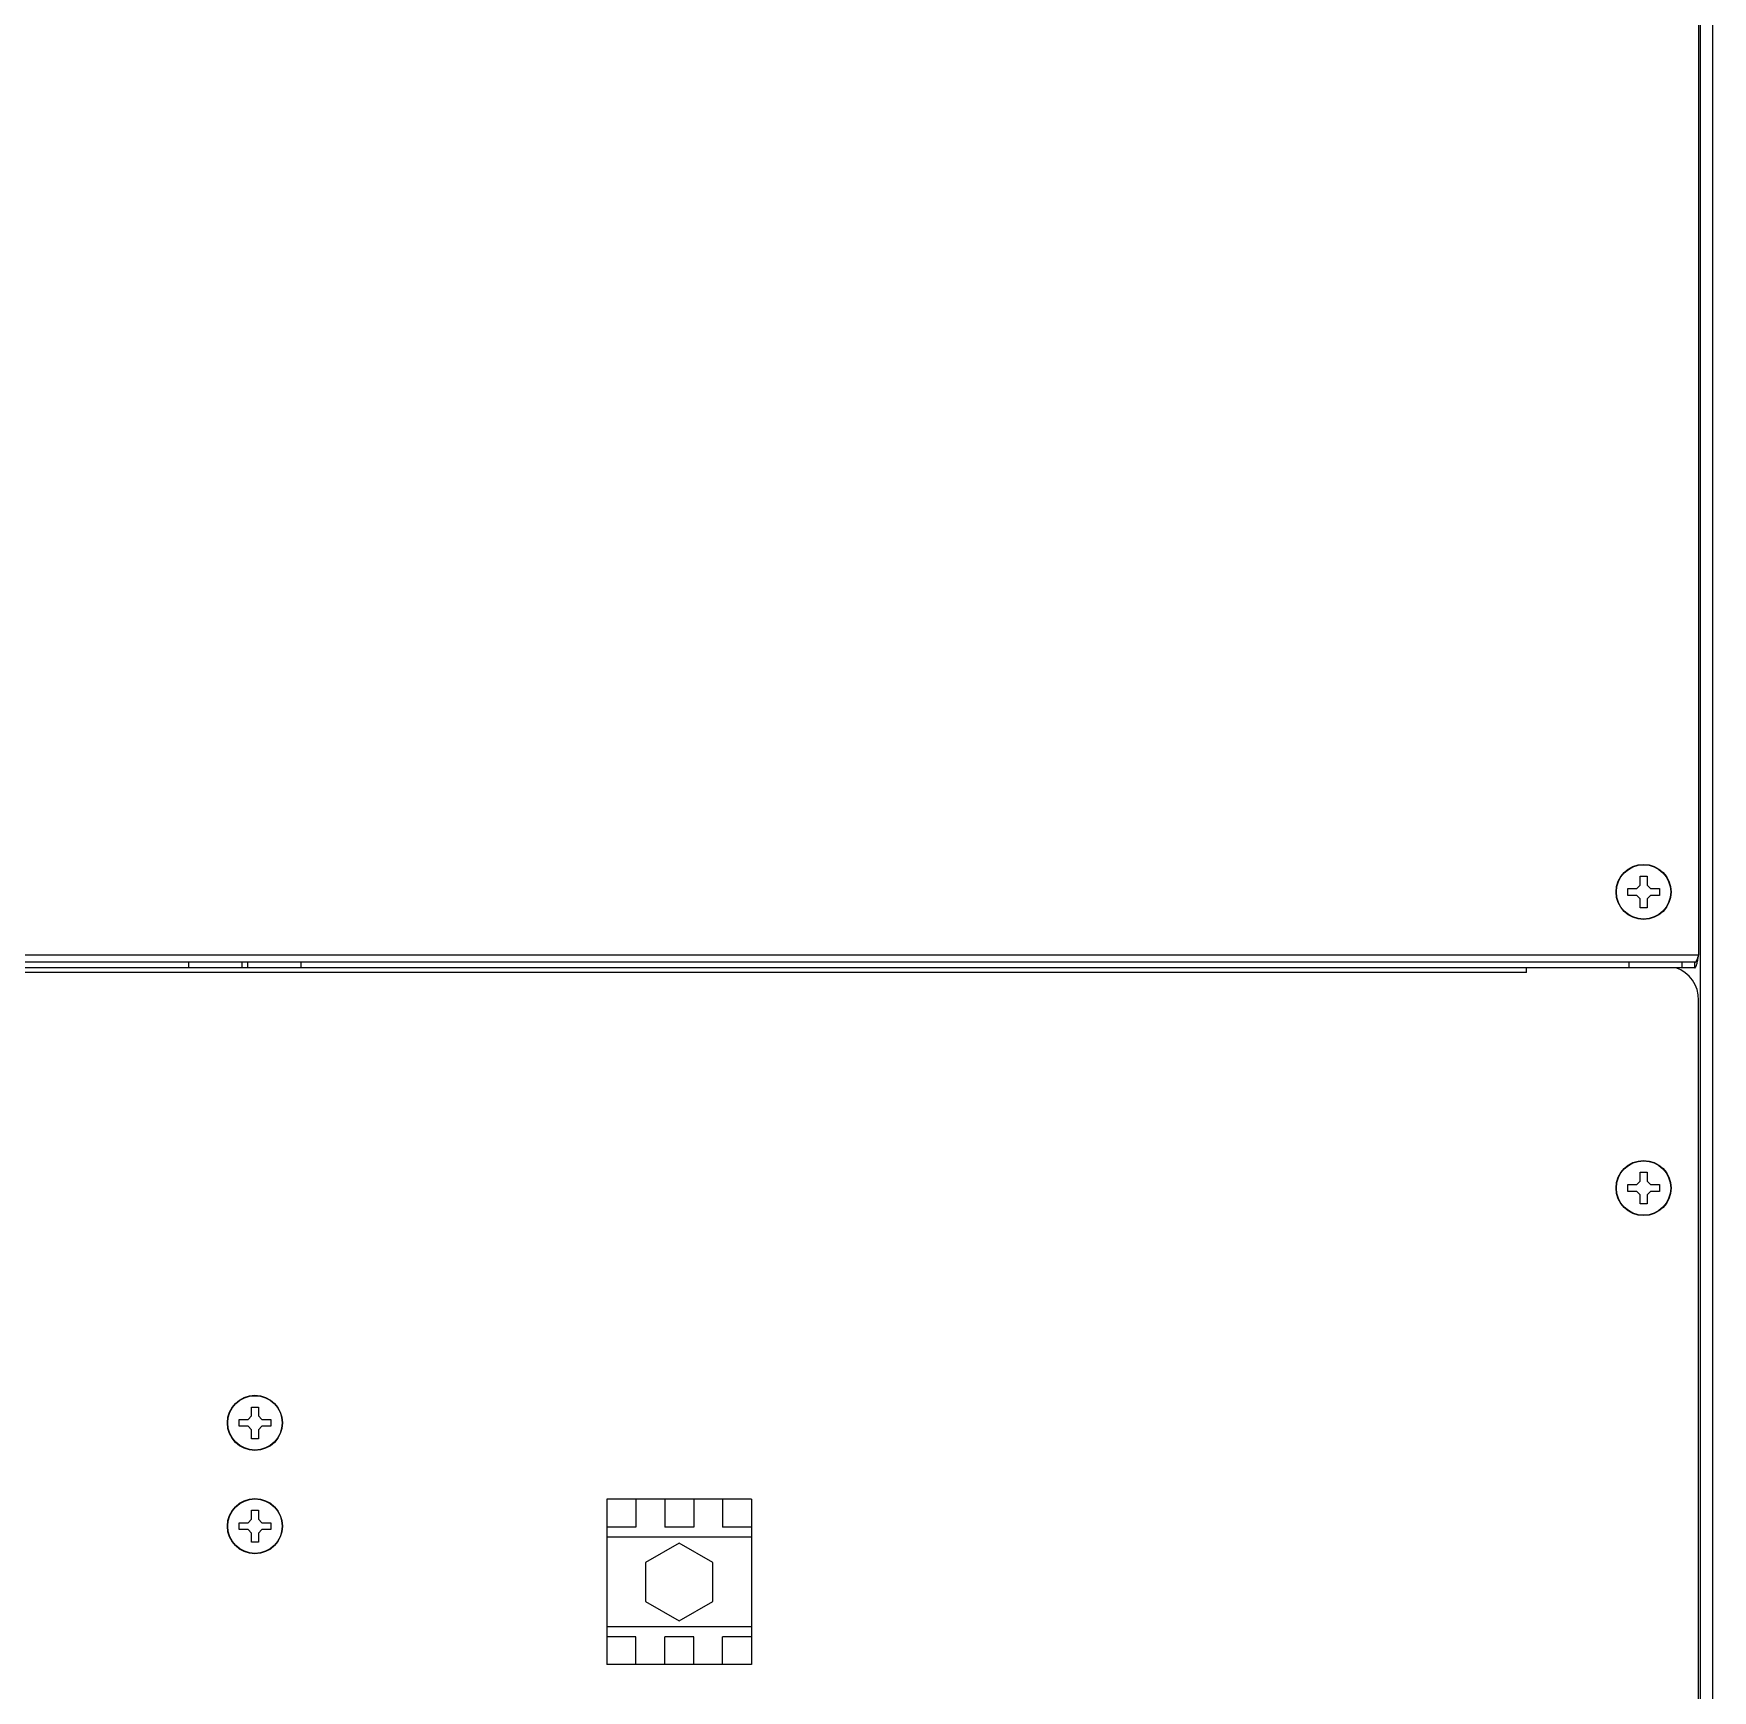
# Model space of a CAD drawing. Header units: millimetres. Extents: x -1538 to 3509, y -1646 to 2016.
# Drawn here: x 3227.7 to 3471.4, y -104.9 to 135.7 of the extents above; entities that cross this region are included whole.
import ezdxf

# ---------------------------------------------------------------- set-up
doc = ezdxf.new("R2010")
doc.units = ezdxf.units.MM
doc.header["$LTSCALE"] = 23.1
doc.layers.get('0').update_dxf_attribs({"linetype": 'CONTINUOUS'})

msp = doc.modelspace()

# ---------------------------------------------------------------- linework, layer by layer
at = {"linetype": 'Continuous'}
for p, q in [((3469.6, 574.36), (3469.6, -225.14)), ((3471.4, 565.09), (3471.4, -225.14)), ((3469.4, 240.06), (3469.4, 1.86)), ((3460.9, 13.36), (3461.9, 13.36)), ((3460.9, 12.06), (3460.9, 13.36)), ((3461.9, 13.36), (3461.9, 12.06)), ((3459.1, 11.56), (3460.4, 11.56)), ((3459.1, 10.56), (3459.1, 11.56)), ((3460.4, 10.56), (3459.1, 10.56)), ((3460.4, 11.56), (3460.9, 12.06)), ((3460.9, 10.06), (3460.4, 10.56)), ((3460.9, 8.76), (3460.9, 10.06)), ((3461.9, 12.06), (3462.4, 11.56)), ((3462.4, 10.56), (3461.9, 10.06)), ((3461.9, 10.06), (3461.9, 8.76)), ((3462.4, 11.56), (3463.7, 11.56)), ((3463.7, 10.56), (3462.4, 10.56)), ((3463.7, 11.56), (3463.7, 10.56)), ((3461.9, 8.76), (3460.9, 8.76)), ((3469.4, 1.86), (2613.4, 1.86)), ((3468.86, 0.86), (2613.93, 0.86)), ((3468.86, 0.06), (2613.93, 0.06)), ((3250.17, 0.86), (3250.17, 0.06)), ((3257.89, 0.86), (3257.89, 0.06)), ((3258.79, 0.06), (3258.79, 0.86)), ((3266.52, 0.06), (3266.52, 0.86)), ((3444.4, -0.64), (3444.4, 0.06)), ((3459.24, 0.86), (3459.24, 0.06)), ((3466.97, 0.86), (3466.97, 0.06)), ((3468.86, 0.06), (3468.86, 0.86)), ((3444.4, -0.64), (2857.04, -0.64)), ((3469.4, -194.14), (3469.4, -4.64)), ((3459.1, -31.44), (3460.4, -31.44)), ((3459.1, -32.44), (3459.1, -31.44)), ((3460.4, -31.44), (3460.9, -30.94)), ((3460.9, -29.64), (3461.9, -29.64)), ((3460.9, -30.94), (3460.9, -29.64)), ((3461.9, -29.64), (3461.9, -30.94)), ((3461.9, -30.94), (3462.4, -31.44)), ((3462.4, -31.44), (3463.7, -31.44)), ((3463.7, -31.44), (3463.7, -32.44)), ((3460.4, -32.44), (3459.1, -32.44)), ((3460.9, -32.94), (3460.4, -32.44)), ((3460.9, -34.24), (3460.9, -32.94)), ((3462.4, -32.44), (3461.9, -32.94)), ((3461.9, -32.94), (3461.9, -34.24)), ((3463.7, -32.44), (3462.4, -32.44)), ((3461.9, -34.24), (3460.9, -34.24)), ((3257.5, -65.54), (3258.8, -65.54)), ((3257.5, -66.54), (3257.5, -65.54)), ((3258.8, -65.54), (3259.3, -65.04)), ((3259.3, -63.74), (3260.3, -63.74)), ((3259.3, -65.04), (3259.3, -63.74)), ((3260.3, -63.74), (3260.3, -65.04)), ((3260.3, -65.04), (3260.8, -65.54)), ((3260.8, -65.54), (3262.1, -65.54)), ((3262.1, -65.54), (3262.1, -66.54)), ((3258.8, -66.54), (3257.5, -66.54)), ((3259.3, -67.04), (3258.8, -66.54)), ((3259.3, -68.34), (3259.3, -67.04)), ((3260.8, -66.54), (3260.3, -67.04)), ((3260.3, -67.04), (3260.3, -68.34)), ((3262.1, -66.54), (3260.8, -66.54)), ((3260.3, -68.34), (3259.3, -68.34)), ((3331.9, -77.14), (3310.9, -77.14)), ((3310.9, -77.14), (3310.9, -101.14)), ((3315.1, -77.14), (3315.1, -81.2)), ((3319.3, -77.14), (3319.3, -81.2)), ((3323.5, -77.14), (3323.5, -81.2)), ((3327.7, -77.14), (3327.7, -81.2)), ((3331.9, -77.14), (3331.9, -101.14)), ((3258.8, -80.54), (3259.3, -80.04)), ((3259.3, -78.74), (3260.3, -78.74)), ((3259.3, -80.04), (3259.3, -78.74)), ((3260.3, -78.74), (3260.3, -80.04)), ((3260.3, -80.04), (3260.8, -80.54)), ((3257.5, -80.54), (3258.8, -80.54)), ((3257.5, -81.54), (3257.5, -80.54)), ((3258.8, -81.54), (3257.5, -81.54)), ((3259.3, -82.04), (3258.8, -81.54)), ((3259.3, -83.34), (3259.3, -82.04)), ((3260.8, -81.54), (3260.3, -82.04)), ((3260.3, -82.04), (3260.3, -83.34)), ((3260.8, -80.54), (3262.1, -80.54)), ((3262.1, -81.54), (3260.8, -81.54)), ((3262.1, -80.54), (3262.1, -81.54)), ((3315.1, -81.2), (3310.9, -81.2)), ((3331.9, -82.64), (3310.9, -82.64)), ((3323.5, -81.2), (3319.3, -81.2)), ((3331.9, -81.2), (3327.7, -81.2)), ((3260.3, -83.34), (3259.3, -83.34)), ((3321.4, -83.49), (3316.5, -86.32)), ((3326.29, -86.32), (3321.4, -83.49)), ((3316.5, -86.32), (3316.5, -91.97)), ((3326.29, -91.97), (3326.29, -86.32)), ((3316.5, -91.97), (3321.4, -94.79)), ((3321.4, -94.79), (3326.29, -91.97)), ((3331.9, -95.64), (3310.9, -95.64)), ((3315.1, -97.09), (3310.9, -97.09)), ((3315.1, -101.14), (3315.1, -97.09)), ((3323.5, -97.09), (3319.3, -97.09)), ((3319.3, -101.14), (3319.3, -97.09)), ((3323.5, -101.14), (3323.5, -97.09)), ((3331.9, -97.09), (3327.7, -97.09)), ((3327.7, -101.14), (3327.7, -97.09)), ((3331.9, -101.14), (3310.9, -101.14))]:
    msp.add_line(p, q, dxfattribs=at)
for centre, radius in [((3461.4, 11.06), 4), ((3461.4, 11.06), 3.95), ((3461.4, -31.94), 4), ((3461.4, -31.94), 3.95), ((3259.8, -66.04), 4), ((3259.8, -66.04), 3.95), ((3259.8, -81.04), 4), ((3259.8, -81.04), 3.95)]:
    msp.add_circle(centre, radius, dxfattribs=at)
msp.add_arc((3464.4, -4.64), 5, 0, 70.0585, dxfattribs=at)
for points, knots in [([(3468.86, 0.86), (3468.89, 0.86), (3468.92, 0.87), (3468.96, 0.9), (3469.01, 0.95), (3469.07, 1.03), (3469.14, 1.16), (3469.2, 1.31), (3469.27, 1.48), (3469.33, 1.66), (3469.38, 1.79), (3469.4, 1.86)], [0, 0, 0, 0, 0.059571, 0.094716, 0.134948, 0.232516, 0.353267, 0.494898, 0.653393, 0.82367, 1, 1, 1, 1]), ([(3468.86, 0.06), (3468.87, 0.06), (3468.9, 0.06), (3468.93, 0.09), (3468.97, 0.14), (3469, 0.2), (3469.03, 0.27), (3469.08, 0.4), (3469.14, 0.6), (3469.2, 0.87), (3469.27, 1.18), (3469.33, 1.51), (3469.38, 1.74), (3469.4, 1.86)], [0, 0, 0, 0, 0.018078, 0.040208, 0.068657, 0.104342, 0.147515, 0.198094, 0.320193, 0.466963, 0.633303, 0.813189, 1, 1, 1, 1])]:
    msp.add_open_spline(points, degree=3, knots=knots, dxfattribs=at)

doc.saveas('drawing.dxf')
